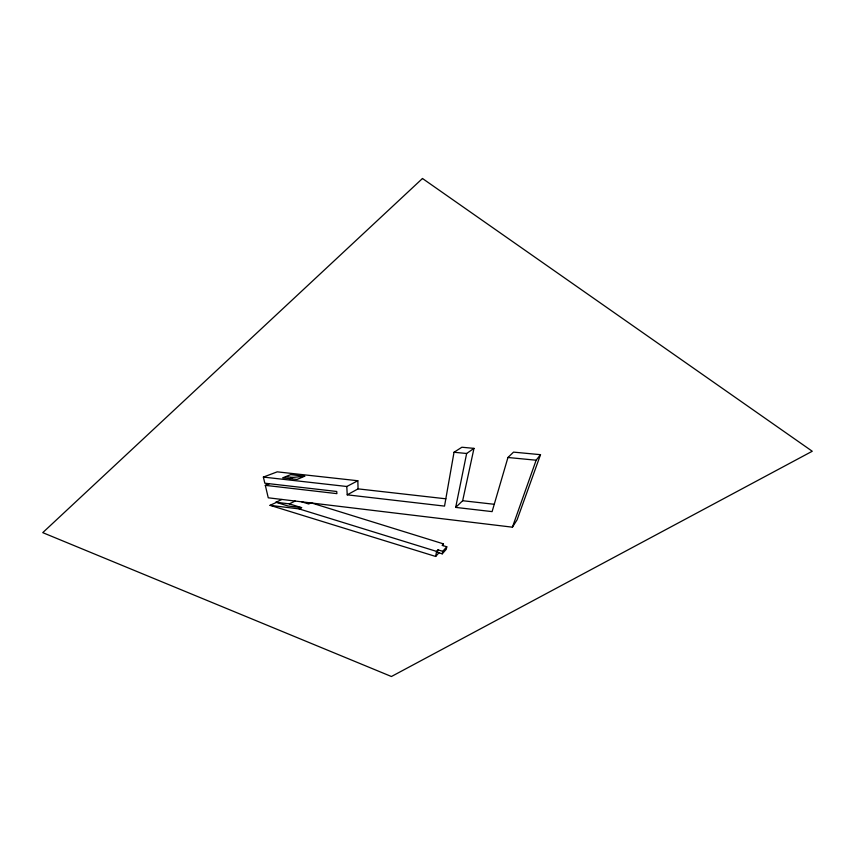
<?xml version="1.0" encoding="UTF-8"?>
<svg xmlns="http://www.w3.org/2000/svg" width="855" height="855" viewBox="0 0 855 855"><rect width="100%" height="100%" fill="white"/><g stroke="black" fill="none" stroke-linecap="round" stroke-linejoin="round"><path stroke-width="1.28" d="M276.411 502.387L270.041 505.326L435.665 556.455L436.563 551.4L437.984 549.851L442.74 551.325L446.78 546.783L442.121 545.34L443.456 543.876L311.754 503.029M269.357 483.727L265.317 485.351L268.256 497.802L512.412 527.182L517.104 519.787L540.51 454.678L513.534 452.124L507.945 457.489L492.106 511.621L455.683 507.4L462.662 500.72L473.98 448.373L461.892 447.229L454.026 452.263L444.536 506.107L347.226 494.831L346.788 486.495L357.839 480.745L358.063 488.868L347.226 494.831M437.984 549.851L437.525 552.383L442.249 553.848L446.278 549.284L446.78 546.783M443.125 545.65L443.456 543.876M442.249 553.848L442.74 551.325M455.683 507.4L466.638 453.492L473.98 448.373M512.412 527.182L536.138 460.214L540.51 454.678M435.665 556.455L438.936 552.822M270.041 505.326L299.143 508.917L301.591 507.656L289.343 503.873L275.919 502.238L281.958 499.448M310.814 502.922L308.719 503.99L301.73 501.832M289.343 503.873L295.189 501.041M304.711 476.203L297.006 479.463L282.663 477.849L290.647 474.643L304.711 476.203L292.848 477.432L285.688 476.63M289.866 478.661L292.848 477.432M265.317 485.351L336.902 493.634L336.731 491.475L264.815 483.203L263.372 477.079L277.234 471.842L357.839 480.745M454.026 452.263L466.638 453.492M507.945 457.489L536.138 460.214M263.372 477.079L346.788 486.495M358.063 488.868L445.829 498.807M462.662 500.72L494.254 504.29M301.591 507.656L288.114 506.01L275.919 502.238M299.143 508.917L436.563 551.4M422.477 178.492L42.75 532.644L391.43 676.508L812.25 451.248L422.477 178.492"/></g></svg>
